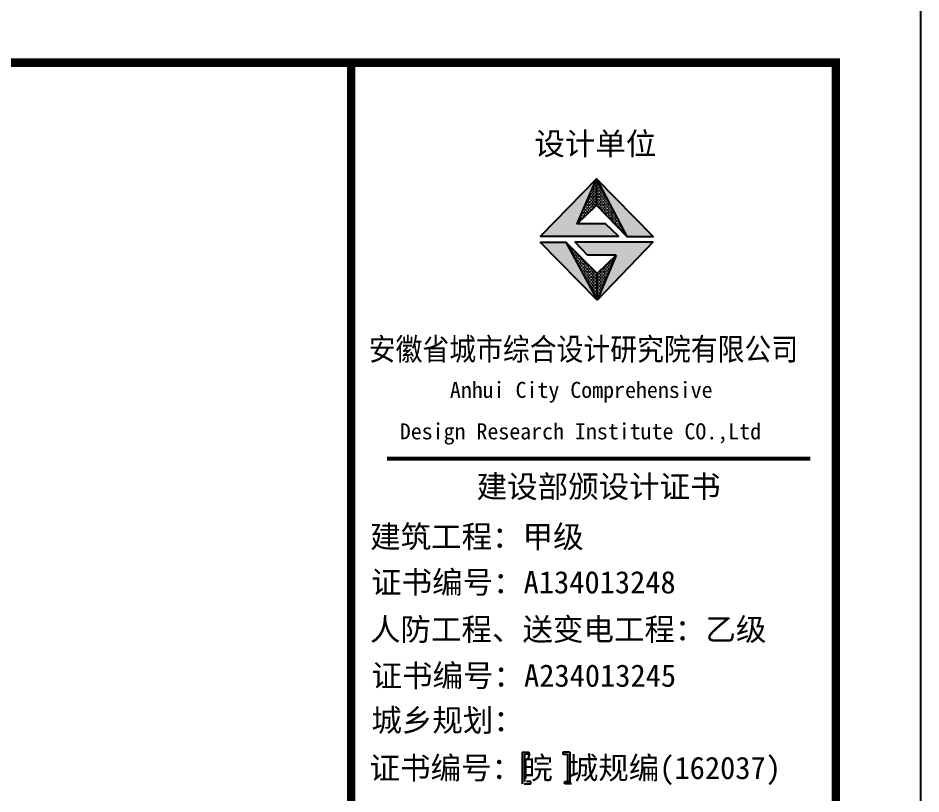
# Model space of a CAD drawing. Extents: x 1680110 to 2520911, y 137232 to 777463.
# Drawn here: x 2488781 to 2510018, y 286038 to 304282 of the extents above; entities that cross this region are included whole.
import ezdxf

# ---------------------------------------------------------------- set-up
doc = ezdxf.new("R2010")
doc.units = 0
doc.header["$LTSCALE"] = 1000
doc.header["$MEASUREMENT"] = 0
for name, color, linetype in [('A_DE_DETAIL_3', 144, 'Continuous'), ('PUB_TEXT', 7, 'Continuous'), ('PUB_TITLE', 4, 'Continuous'), ('图框', 4, 'Continuous')]:
    doc.layers.add(name, color=color, linetype=linetype)
doc.styles.add('黑体', font='simhei.ttf')

msp = doc.modelspace()

# ---------------------------------------------------------------- hatches: boundary and pattern name
for points in [[(2501931.1, 299444.1), (2502386.4, 300500.2), (2501073.6, 299151), (2502901.5, 299151), (2502598.2, 299444.1)], [(2503103.6, 299145.4), (2503722.5, 299145.4), (2502386.4, 300500.2)]]:
    msp.add_hatch(color=1).paths.add_polyline_path(points)
at = {"layer": 'A_DE_DETAIL_3'}
for points in [[(2501874.9, 299019.3), (2502173.3, 298706), (2502849.4, 298706), (2502404.1, 297648.6), (2503723.4, 299019.3)], [(2501665.6, 299015.2), (2501058.7, 299015.2), (2502404.1, 297648.6)]]:
    msp.add_hatch(color=1, dxfattribs=at).paths.add_polyline_path(points)
at = {"layer": 'PUB_TEXT'}
h = msp.add_hatch(dxfattribs=at)
h.set_pattern_fill('DOTS', color=256, scale=600, style=0)
h.set_pattern_definition([(0, (-2056339.262, 2022599.886), (18.75, 37.50000002), [0, -37.50000002])])
h.paths.add_polyline_path([(2502404.1, 297648.6), (2502404.1, 298278.4), (2501665.6, 299015.2)])
h.paths.add_polyline_path([(2502849.4, 298706), (2502404.1, 298278.4), (2502404.1, 297648.6)])
h.paths.add_polyline_path([(2502386.4, 300500.2), (2502386.4, 299879.1), (2503103.6, 299145.4)])
h.paths.add_polyline_path([(2502386.4, 299879.1), (2502386.4, 300500.2), (2501931.1, 299444.1)])
at = {"layer": '图框'}
for points in [[(2500691.2, 286971), (2500793.8, 286971), (2500793.8, 287022.2), (2500746.4, 287022.2), (2500636, 287022.2), (2500636, 286277.5), (2500746.4, 286277.5), (2500793.8, 286277.5), (2500793.8, 286328.7), (2500691.2, 286328.7)], [(2501701.2, 286328.7), (2501598.7, 286328.7), (2501598.7, 286277.5), (2501646, 286277.5), (2501756.5, 286277.5), (2501756.5, 287022.2), (2501646, 287022.2), (2501598.7, 287022.2), (2501598.7, 286971), (2501701.2, 286971)]]:
    msp.add_hatch(color=4, dxfattribs=at).paths.add_polyline_path(points)

# ---------------------------------------------------------------- linework, layer by layer
for p, q in [((2501931.1, 299444.1), (2502386.4, 300500.2)), ((2502386.4, 300500.2), (2503103.6, 299145.4)), ((2501874.9, 299019.3), (2503723.4, 299019.3)), ((2502173.3, 298706), (2501874.9, 299019.3)), ((2503723.4, 299019.3), (2502404.1, 297648.6)), ((2502404.1, 297648.6), (2501058.7, 299015.2)), ((2501058.7, 299015.2), (2501665.6, 299015.2)), ((2501058.7, 299015.2), (2501665.6, 299015.2)), ((2502404.1, 298278.4), (2501665.6, 299015.2)), ((2502849.4, 298706), (2502173.3, 298706)), ((2502404.1, 298278.4), (2502849.4, 298706)), ((2502849.4, 298706), (2502404.1, 297648.6)), ((2502404.1, 297648.6), (2502404.1, 298278.4)), ((2502404.1, 297648.6), (2502404.1, 298278.4))]:
    msp.add_line(p, q)
for points in [[(2502598.2, 299444.1), (2501931.1, 299444.1), (2502386.4, 299879.1), (2503103.6, 299145.4), (2503722.5, 299145.4), (2502386.4, 300500.2), (2501073.6, 299151), (2502901.5, 299151), (2502598.2, 299444.1)], [(2502386.4, 300500.2), (2502386.4, 299879.1)]]:
    msp.add_lwpolyline(points)
at = {"layer": 'A_DE_DETAIL_3', "color": 1}
for p, q in [((2502404.1, 297648.6), (2501058.7, 299015.2)), ((2501665.6, 299015.2), (2502404.1, 297648.6))]:
    msp.add_line(p, q, dxfattribs=at)
at = {"layer": 'PUB_TITLE'}
msp.add_lwpolyline([(2361418.2, 221232.4), (2510018.2, 221232.4), (2510018.2, 305232.4), (2361418.2, 305232.4)], close=True, dxfattribs=at)
at = {"layer": 'PUB_TITLE', "const_width": 200}
msp.add_lwpolyline([(2366418.2, 223232.4), (2508018.2, 223232.4), (2508018.2, 303232.4), (2366418.2, 303232.4)], close=True, dxfattribs=at)
at = {"layer": '图框', "color": 4}
for p, q in [((2496618.2, 303232.4), (2496618.2, 223232.4)), ((2500636, 287022.2), (2500746.4, 287022.2)), ((2500636, 287022.2), (2500636, 286277.5)), ((2500793.8, 286971), (2500691.2, 286971)), ((2500691.2, 286971), (2500691.2, 286328.7)), ((2500746.4, 287022.2), (2500793.8, 287022.2)), ((2500793.8, 287022.2), (2500793.8, 286971)), ((2501646, 287022.2), (2501598.7, 287022.2)), ((2501598.7, 287022.2), (2501598.7, 286971)), ((2501598.7, 286971), (2501701.2, 286971)), ((2501756.5, 287022.2), (2501646, 287022.2)), ((2501701.2, 286971), (2501701.2, 286328.7)), ((2501756.5, 287022.2), (2501756.5, 286277.5)), ((2500681.9, 286277.5), (2500792.4, 286277.5)), ((2500839.7, 286328.7), (2500737.1, 286328.7)), ((2500792.4, 286277.5), (2500839.7, 286277.5)), ((2500839.7, 286277.5), (2500839.7, 286328.7)), ((2501644.6, 286277.5), (2501644.6, 286328.7)), ((2501644.6, 286328.7), (2501747.2, 286328.7)), ((2501691.9, 286277.5), (2501644.6, 286277.5)), ((2501802.4, 286277.5), (2501691.9, 286277.5))]:
    msp.add_line(p, q, dxfattribs=at)
for points, const_width in [([(2496618.2, 303232.4), (2496618.2, 223232.4)], 197.2), ([(2497457.2, 293920.4), (2507417.2, 293920.4)], 99.6)]:
    msp.add_lwpolyline(points, dxfattribs=dict(at, const_width=const_width))
at = {"layer": '图框', "color": 4, "const_width": 197.2}
msp.add_lwpolyline([(2496618.2, 303232.4), (2508018.2, 303232.4), (2508018.2, 223232.4), (2496618.2, 223232.4)], close=True, dxfattribs=at)

# ---------------------------------------------------------------- texts
at = {"layer": '图框', "color": 4, "style": '黑体'}
for s, height, p in [('设计单位', 525.89, (2500925.9, 301065.7)), ('Anhui City Comprehensive ', 378.48, (2498937.9, 295349.4)), (' Design Research Institute CO.,Ltd', 378.48, (2497503.2, 294375.4)), ('建设部颁设计证书', 525.89, (2499568.2, 293003.1)), (' 建筑工程：甲级', 525.89, (2496705.6, 291824.6)), ('证书编号：A134013248', 525.888, (2497086.1, 290753)), ('人防工程、送变电工程：乙级', 525.888, (2497058.4, 289645.6)), ('证书编号：A234013245', 525.888, (2497095.6, 288557.2)), ('城乡规划：', 525.89, (2497091.8, 287506.6)), ('证书编号：皖 城规编(162037)', 525.888, (2497049.7, 286386.4))]:
    msp.add_text(s, height=height, dxfattribs=at).set_placement(p)
at = {"layer": '图框', "color": 4, "style": '黑体', "width": 0.88}
msp.add_text('安徽省城市综合设计研究院有限公司', height=525.888, dxfattribs=at).set_placement((2497029.6, 296233.3))

doc.saveas('drawing.dxf')
